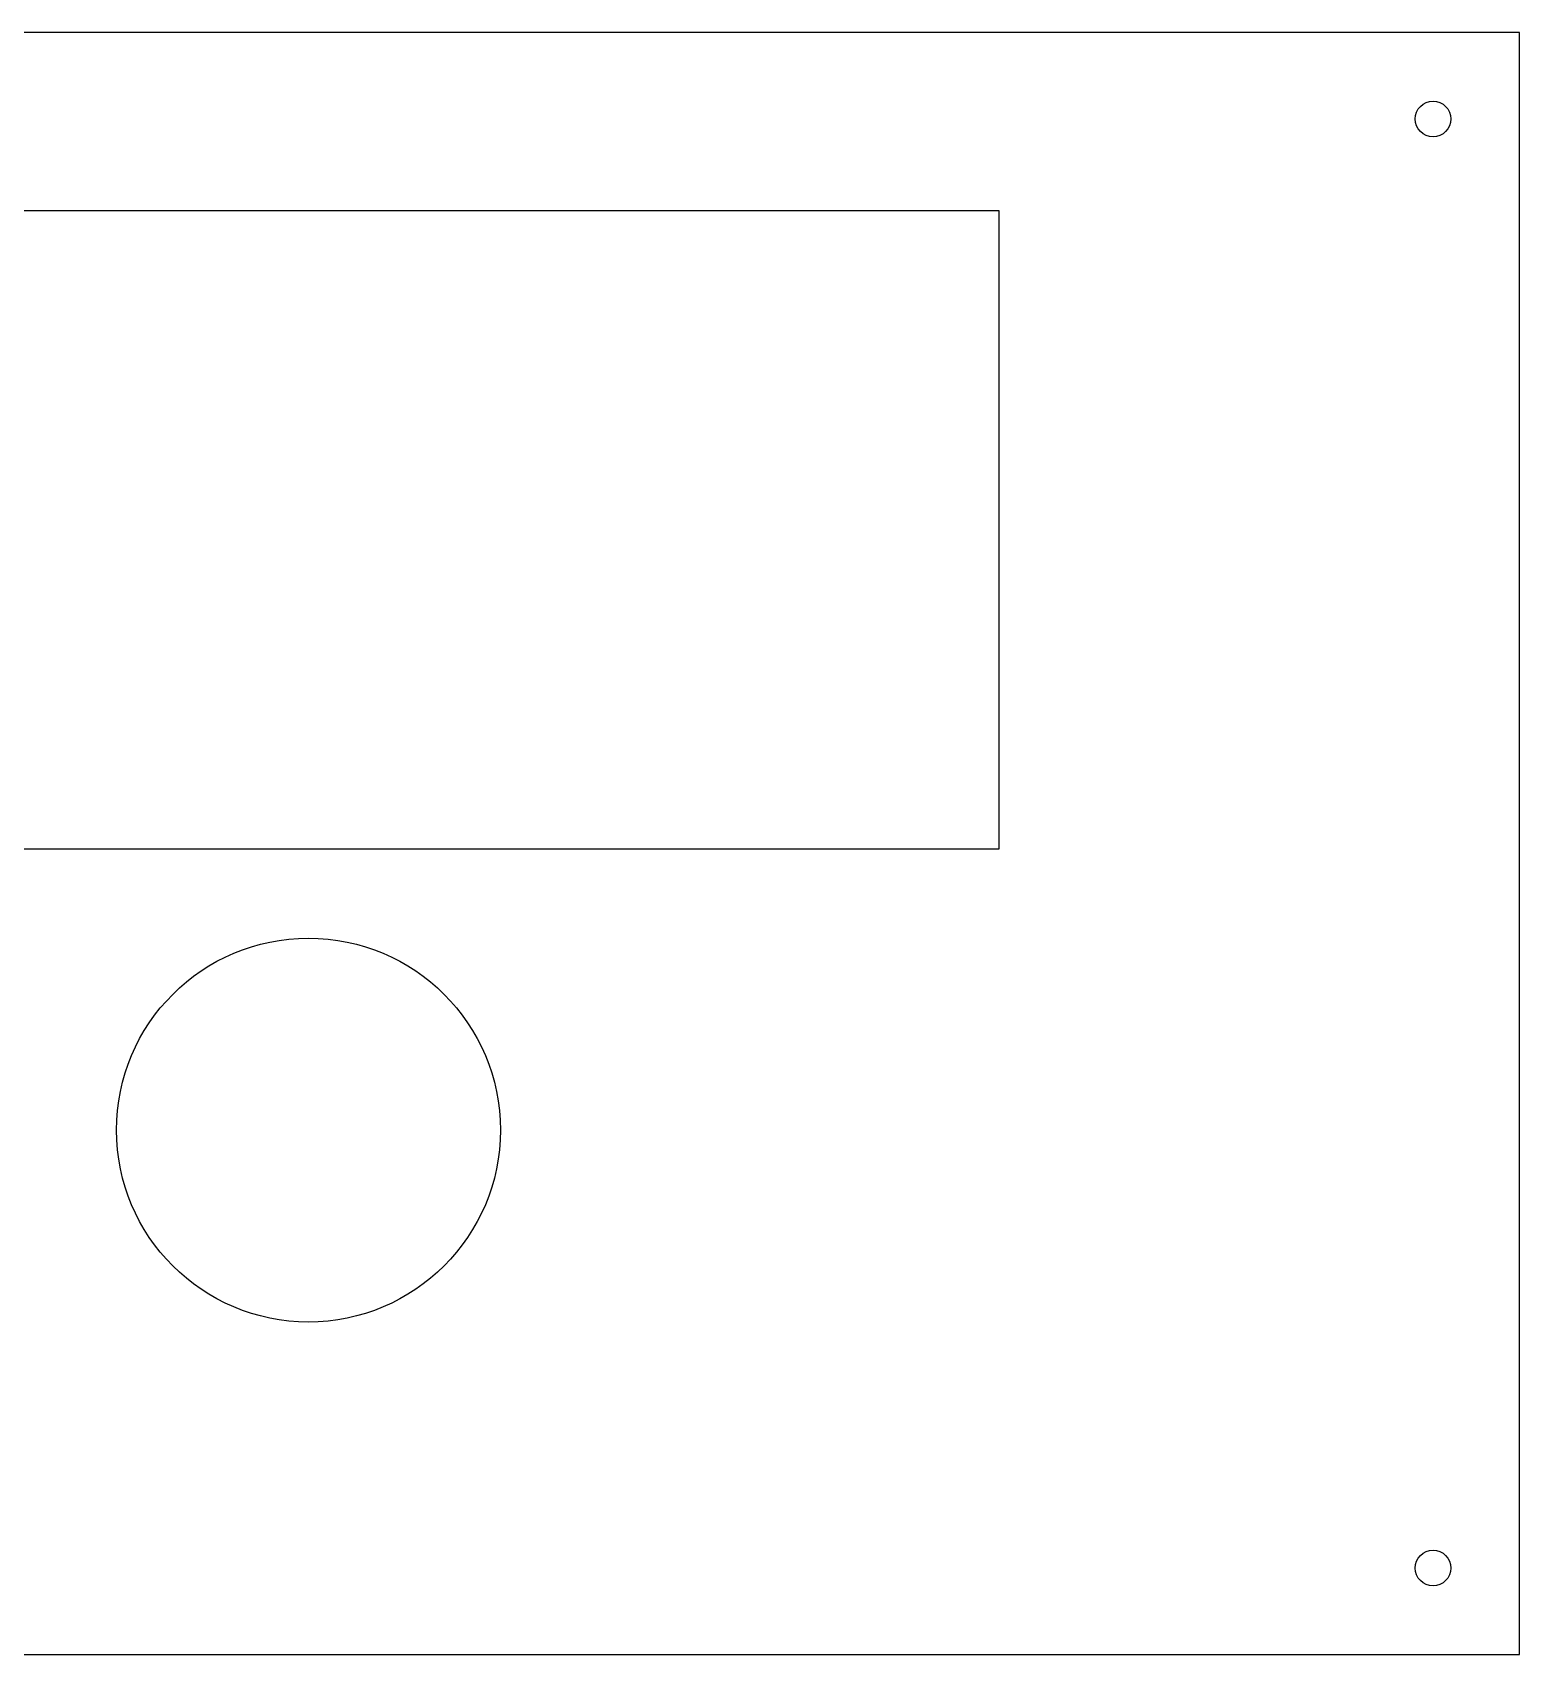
# Model space of a CAD drawing. Header units: millimetres. Extents: x -138 to 138, y -82 to 75.
# Drawn here: x 0 to 137.5, y -75 to 75 of the extents above; entities that cross this region are included whole.
import ezdxf

# ---------------------------------------------------------------- set-up
doc = ezdxf.new("R2010")
doc.units = ezdxf.units.MM

msp = doc.modelspace()

# ---------------------------------------------------------------- linework, layer by layer
at = {"color": 7, "linetype": 'Continuous', "lineweight": 25}
for p, q in [((137.5, 75), (-137.5, 75)), ((137.5, -75), (137.5, 75)), ((89.38, 58.5), (-90.12, 58.5)), ((89.38, -0.5), (89.38, 58.5)), ((-90.12, -0.5), (89.38, -0.5)), ((-137.5, -75), (137.5, -75))]:
    msp.add_line(p, q, dxfattribs=at)
for centre, radius in [((129.5, 67), 1.65), ((25.52, -26.5), 17.75), ((129.5, -67), 1.65)]:
    msp.add_circle(centre, radius, dxfattribs=at)

doc.saveas('drawing.dxf')
